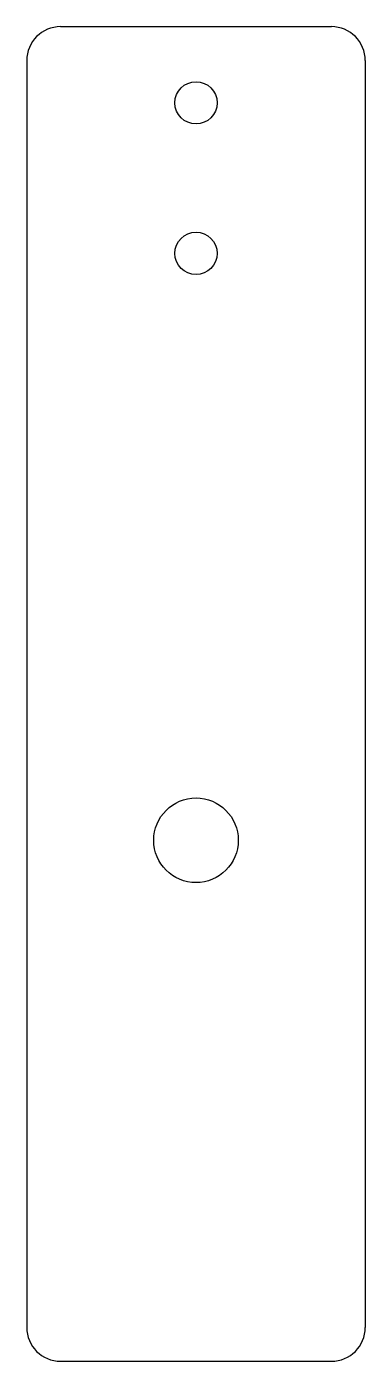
# Model space of a CAD drawing. Header units: millimetres. Extents: x -40 to 0, y -140 to 18.
import ezdxf

# ---------------------------------------------------------------- set-up
doc = ezdxf.new("R2010")
doc.units = ezdxf.units.MM

msp = doc.modelspace()

# ---------------------------------------------------------------- linework, layer by layer
at = {"color": 7, "linetype": 'Continuous', "lineweight": 25}
for p, q in [((-36, 17.57), (-4, 17.57)), ((-40, 13.57), (-40, -136.13)), ((0, 13.57), (0, -136.13)), ((-36, -140.13), (-4, -140.13))]:
    msp.add_line(p, q, dxfattribs=at)
for centre, radius in [((-20, 8.57), 2.5), ((-20, -9.22), 2.5), ((-20, -78.57), 5)]:
    msp.add_circle(centre, radius, dxfattribs=at)
for centre, start, end in [((-36, 13.57), 90, 180), ((-4, 13.57), 0, 90), ((-36, -136.13), 180, 270), ((-4, -136.13), 270, 0)]:
    msp.add_arc(centre, 4, start, end, dxfattribs=at)

doc.saveas('drawing.dxf')
